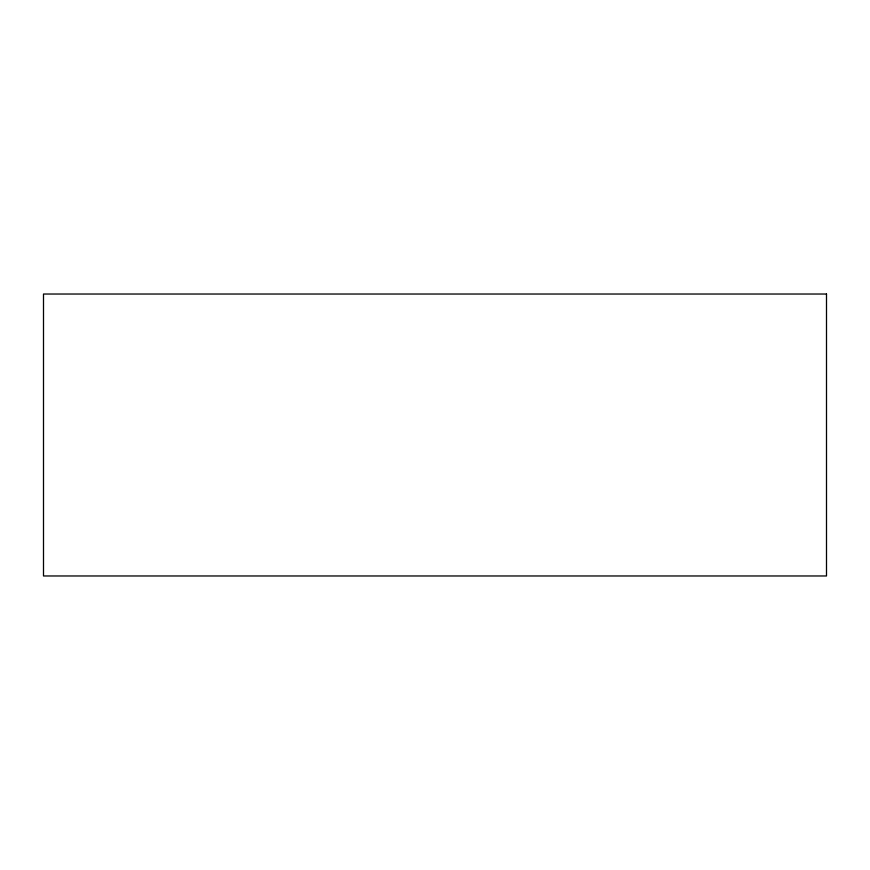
<?xml version="1.0" encoding="UTF-8"?>
<svg xmlns="http://www.w3.org/2000/svg" width="870" height="870" viewBox="0 0 870 870"><rect width="100%" height="100%" fill="white"/><g stroke="black" fill="none" stroke-linecap="round" stroke-linejoin="round"><path stroke-width="1.3" d="M826.5 294.027L43.5 294.027L43.5 575.973L826.5 575.973L826.5 294.027"/></g></svg>
